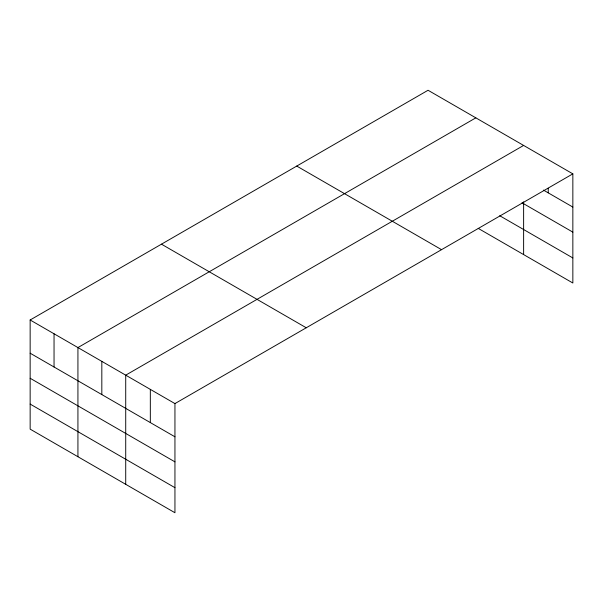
<?xml version="1.0" encoding="UTF-8"?>
<svg xmlns="http://www.w3.org/2000/svg" width="603" height="603" viewBox="0 0 603 603"><rect width="100%" height="100%" fill="white"/><g stroke="black" fill="none" stroke-linecap="round" stroke-linejoin="round"><path stroke-width="0.9" d="M572.85 173.86L428.055 90.262L30.15 319.989L30.15 429.14L174.945 512.738L174.945 403.588L572.85 173.86L572.85 283.011L478.224 228.379M475.835 117.849L77.93 347.577L77.93 456.727M523.623 145.436L125.718 375.164L125.718 484.315M543.469 190.103L572.85 207.07M522.025 202.789L572.85 232.132M499.729 215.731L572.85 257.948M296.744 166.074L441.539 249.665M161.461 244.177L306.256 327.776M30.15 319.989L174.945 403.588M30.15 353.2L174.945 436.798M30.15 378.262L174.945 461.86M30.15 404.078L174.945 487.676M548.233 188.242L548.233 192.854M523.623 201.847L523.623 254.587M150.328 389.372L150.328 422.582M101.824 361.37L101.824 394.581M54.044 333.783L54.044 366.993"/></g></svg>
